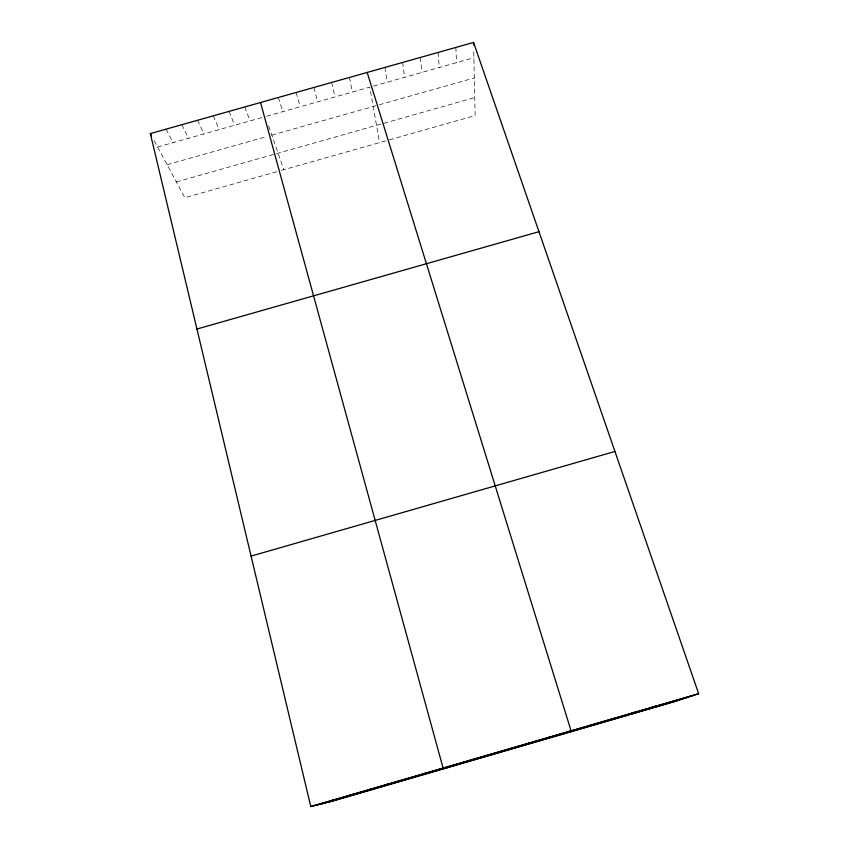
<?xml version="1.0" encoding="UTF-8"?>
<svg xmlns="http://www.w3.org/2000/svg" width="849" height="849" viewBox="0 0 849 849"><rect width="100%" height="100%" fill="white"/><g stroke="black" fill="none" stroke-linecap="round" stroke-linejoin="round"><path stroke-width="0.64" stroke-dasharray="4.25 3.18" d="M157.574 147.004L261.853 117.576M266.65 116.228L369.782 87.129L379.577 142.621M373.507 86.078L473.891 57.753M167.115 164.706L266.851 136.54M271.829 135.14L378.017 105.149M379.227 104.809L474.315 77.949M176.38 181.919L474.74 97.582M276.742 171.71L184.88 197.7L152.756 138.058M281.443 170.384L388.152 140.191M389.383 139.841L475.122 115.591L473.7 48.828M166.107 129.144L172.994 142.653M181.866 124.697L188.414 138.302M197.615 120.261L203.824 133.951M213.354 115.814L219.233 129.61M229.081 111.378L234.632 125.259M244.82 106.953L250.02 120.919M268.666 125.992L283.799 169.715M278.334 97.497L282.823 111.665M296.121 92.477L300.228 106.751M313.897 87.468L317.632 101.838M331.672 82.459L335.015 96.935M349.438 77.45L352.409 92.032M384.937 67.442L387.155 82.226M402.681 62.433L404.517 77.323M420.414 57.435L421.868 72.43M438.137 52.436L439.22 67.538M455.849 47.438L456.56 62.646"/><path stroke-width="1.27" d="M527.452 743.703L528.46 743.215M548.221 737.654L549.77 737.017M561.221 734.576L571.069 730.819L367.192 72.441M589.726 725.577L592.369 724.621M610.463 719.549L613.647 718.434M631.189 713.521L634.914 712.247M651.905 707.493L656.171 706.06M672.61 701.465L677.417 699.873M698.653 693.697L673.533 701.9L332.203 801.212L310.787 806.55L150.347 133.58L473.562 42.45L698.653 693.697L310.787 806.55M315.35 805.414L693.304 695.448M321.293 803.929L686.332 697.719M327.014 802.507L679.625 699.916M251.081 556.106L614.931 451.466M196.947 329.03L538.966 231.692M329.72 801.042L333.784 800.045M348.631 795.534L352.218 794.685M367.543 790.037L370.642 789.326M386.444 784.54L389.065 783.967M405.334 779.042L407.467 778.607M424.213 773.545L425.869 773.259M448.59 767.347L443.082 768.058L260.537 102.517M464.445 761.84L465.072 761.85M150.347 133.58L151.557 135.819M473.562 42.45L473.615 44.997"/></g></svg>
